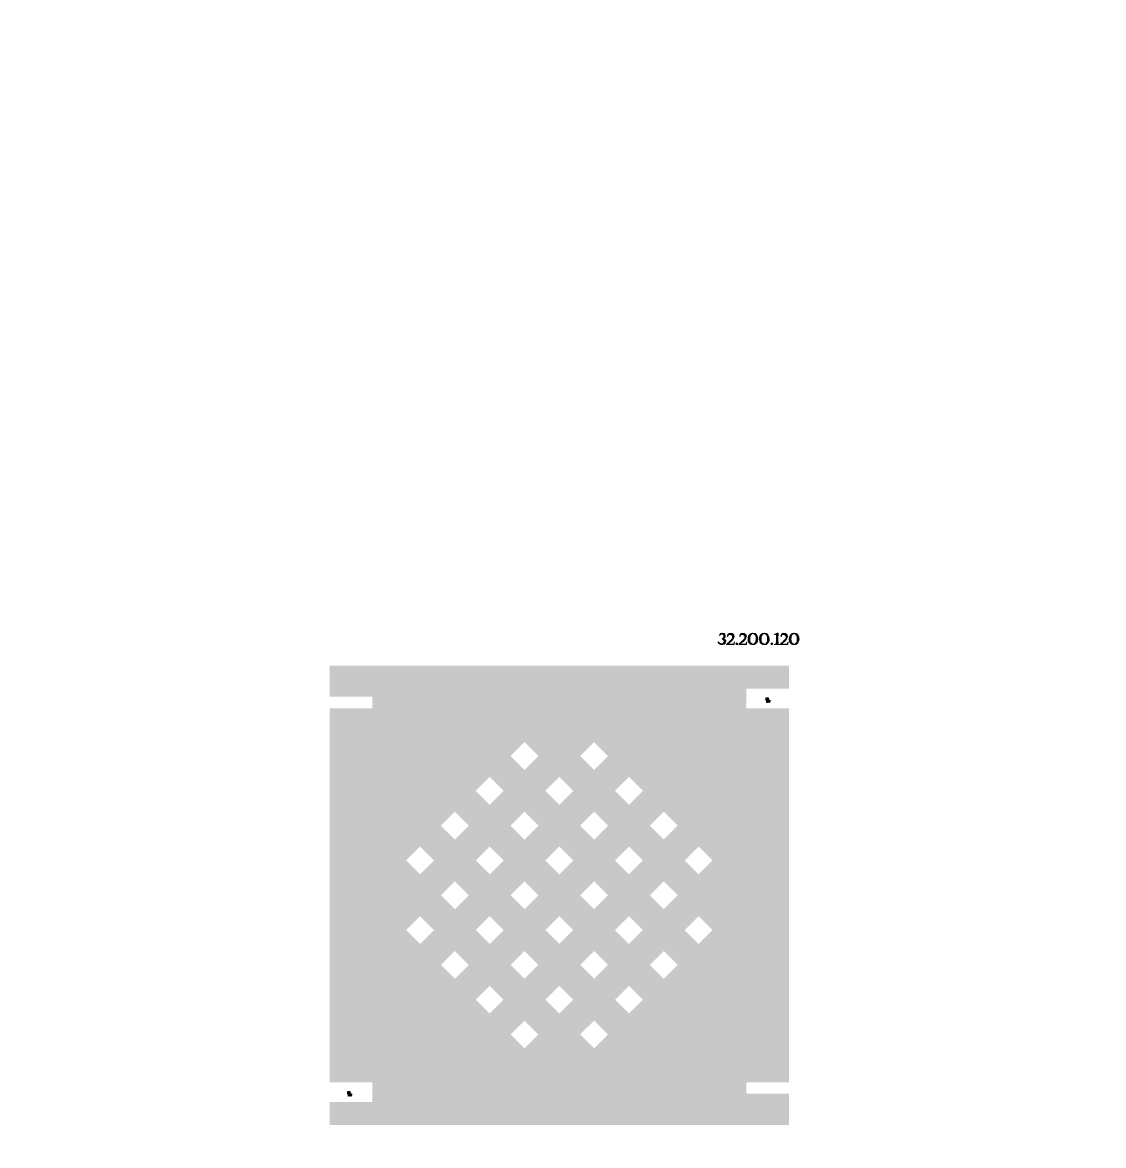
# Model space of a CAD drawing. Header units: inches. Extents: x -55000 to 163233, y -55008 to 54992.
# Drawn here: x 11078 to 17667, y 4824 to 11671 of the extents above; entities that cross this region are included whole.
import ezdxf

# ---------------------------------------------------------------- set-up
doc = ezdxf.new("R2010")
doc.units = ezdxf.units.IN
doc.header["$MEASUREMENT"] = 0
doc.linetypes.add('ACAD_ISO07W100', pattern=[3, 0, -3])
doc.layers.get('0').update_dxf_attribs({"color": 20, "linetype": 'ACAD_ISO07W100'})
doc.layers.add('L10D0 Abs', color=4, linetype='Continuous')

# ---------------------------------------------------------------- blocks, each defined once
blk = doc.blocks.new('TUNE')
at = {"layer": 'L10D0 Abs'}
for points in [[(-10, 0), (-10, 12), (-14, 12), (-14, 28), (-10, 28), (-10, 16), (-6, 16), (-6, 28), (-2, 28), (-2, 12), (-6, 12), (-6, 0)], [(4, 0), (4, 6), (2, 6), (2, 14), (4, 14), (4, 8), (6, 8), (6, 14), (8, 14), (8, 6), (6, 6), (6, 0)]]:
    blk.add_lwpolyline(points, close=True, dxfattribs=at)

msp = doc.modelspace()

# ---------------------------------------------------------------- hatches: boundary and pattern name
at = {"layer": 'L10D0 Abs', "transparency": 33554483}
h = msp.add_hatch(color=256, dxfattribs=at)
h.dxf.hatch_style = 1
h.paths.add_polyline_path([(15332.1315, 7946.07964), (15327.59235, 7940.40572), (15325.32278, 7934.73179), (15325.32278, 7932.46222), (15326.45757, 7932.46222), (15329.86192, 7938.13614), (15328.72714, 7939.27093), (15333.26628, 7943.81007), (15341.20978, 7944.94486)])
h = msp.add_hatch(color=256, dxfattribs=at)
h.dxf.hatch_style = 1
h.paths.add_polyline_path([(15336.67064, 7942.67529), (15328.72714, 7939.27093), (15329.86192, 7938.13614), (15335.53585, 7941.5405), (15340.075, 7942.67529)], flags=17)
h = msp.add_hatch(color=256, dxfattribs=at)
h.dxf.hatch_style = 1
h.paths.add_polyline_path([(15342.34457, 7947.21443), (15341.20978, 7947.21443), (15332.1315, 7946.07964), (15341.20978, 7944.94486), (15349.15328, 7943.81007), (15354.82721, 7938.13614), (15357.09678, 7929.05786), (15353.69242, 7921.11436), (15352.55764, 7919.97957), (15345.74892, 7914.30565), (15348.0185, 7914.30565), (15355.962, 7918.84479), (15360.50114, 7924.51872), (15361.63592, 7931.32743), (15359.36635, 7939.27093), (15353.69242, 7944.94486), (15351.42285, 7946.07964)])
h = msp.add_hatch(color=256, dxfattribs=at)
h.dxf.hatch_style = 1
h.paths.add_polyline_path([(15340.075, 7943.81007), (15336.67064, 7942.67529), (15340.075, 7942.67529), (15345.74892, 7941.5405), (15350.28807, 7937.00136), (15352.55764, 7930.19265), (15352.55764, 7927.92307), (15349.15328, 7919.97957), (15348.0185, 7917.71), (15340.075, 7913.17086), (15345.74892, 7913.17086), (15352.55764, 7909.7665), (15357.09678, 7904.09257), (15359.36635, 7897.28386), (15357.09678, 7888.20557), (15355.962, 7888.20557), (15350.28807, 7882.53165), (15349.15328, 7881.39686), (15341.20978, 7880.26207), (15332.1315, 7879.12729), (15341.20978, 7877.9925), (15345.74892, 7877.9925), (15353.69242, 7880.26207), (15354.82721, 7881.39686), (15361.63592, 7887.07079), (15361.63592, 7888.20557), (15363.90549, 7897.28386), (15363.90549, 7900.68822), (15359.36635, 7908.63172), (15355.962, 7910.90129), (15348.0185, 7914.30565), (15345.74892, 7914.30565), (15344.61414, 7914.30565), (15345.74892, 7915.44043), (15351.42285, 7921.11436), (15353.69242, 7930.19265), (15351.42285, 7937.00136), (15346.88371, 7941.5405)])
h = msp.add_hatch(color=256, dxfattribs=at)
h.dxf.hatch_style = 1
h.paths.add_polyline_path([(15384.33164, 7946.07964), (15377.52292, 7940.40572), (15377.52292, 7939.27093), (15375.25335, 7931.32743), (15377.52292, 7934.73179), (15378.65771, 7935.86657), (15384.33164, 7941.5405), (15392.27514, 7943.81007)])
h = msp.add_hatch(color=256, dxfattribs=at)
h.dxf.hatch_style = 1
h.paths.add_polyline_path([(15393.40992, 7947.21443), (15384.33164, 7946.07964), (15392.27514, 7943.81007), (15400.21864, 7941.5405), (15401.35342, 7941.5405), (15408.16214, 7935.86657), (15408.16214, 7934.73179), (15410.43171, 7925.6535), (15409.29692, 7917.71), (15404.75778, 7909.7665), (15403.62299, 7907.49693), (15396.81428, 7900.68822), (15392.27514, 7897.28386), (15385.46642, 7890.47515), (15384.33164, 7888.20557), (15391.14035, 7892.74472), (15394.54471, 7896.14907), (15401.35342, 7901.823), (15402.48821, 7902.95779), (15408.16214, 7910.90129), (15409.29692, 7910.90129), (15413.83607, 7918.84479), (15414.97085, 7927.92307), (15413.83607, 7935.86657), (15409.29692, 7941.5405), (15402.48821, 7946.07964)])
h = msp.add_hatch(color=256, dxfattribs=at)
h.dxf.hatch_style = 1
h.paths.add_polyline_path([(15459.22749, 7946.07964), (15452.41878, 7940.40572), (15452.41878, 7939.27093), (15450.14921, 7931.32743), (15452.41878, 7934.73179), (15452.41878, 7935.86657), (15459.22749, 7941.5405), (15467.17099, 7943.81007)])
h = msp.add_hatch(color=256, dxfattribs=at)
h.dxf.hatch_style = 1
h.paths.add_polyline_path([(15468.30578, 7947.21443), (15459.22749, 7946.07964), (15467.17099, 7943.81007), (15475.11449, 7941.5405), (15476.24928, 7941.5405), (15481.92321, 7935.86657), (15483.05799, 7934.73179), (15485.32756, 7925.6535), (15484.19278, 7917.71), (15479.65364, 7909.7665), (15478.51885, 7907.49693), (15471.71014, 7900.68822), (15467.17099, 7897.28386), (15460.36228, 7890.47515), (15459.22749, 7888.20557), (15466.03621, 7892.74472), (15469.44056, 7896.14907), (15476.24928, 7901.823), (15477.38406, 7902.95779), (15483.05799, 7910.90129), (15484.19278, 7910.90129), (15487.59714, 7918.84479), (15489.86671, 7927.92307), (15488.73192, 7935.86657), (15483.05799, 7941.5405), (15476.24928, 7946.07964)])
h = msp.add_hatch(color=256, dxfattribs=at)
h.dxf.hatch_style = 1
h.paths.add_polyline_path([(15529.58421, 7947.21443), (15520.50592, 7946.07964), (15518.23635, 7944.94486), (15510.29285, 7940.40572), (15508.02328, 7938.13614), (15503.48414, 7929.05786), (15501.21456, 7922.24915), (15500.07978, 7912.03607), (15500.07978, 7908.63172), (15501.21456, 7899.55343), (15504.61892, 7891.60993), (15509.15806, 7885.936), (15515.96678, 7881.39686), (15520.50592, 7879.12729), (15529.58421, 7877.9925), (15531.85378, 7877.9925), (15527.31464, 7879.12729), (15521.64071, 7880.26207), (15513.69721, 7883.66643), (15510.29285, 7887.07079), (15504.61892, 7895.01429), (15502.34935, 7901.823), (15501.21456, 7912.03607), (15502.34935, 7921.11436), (15504.61892, 7929.05786), (15505.75371, 7932.46222), (15511.42764, 7939.27093), (15511.42764, 7940.40572), (15519.37114, 7944.94486), (15527.31464, 7947.21443)])
h = msp.add_hatch(color=256, dxfattribs=at)
h.dxf.hatch_style = 1
h.paths.add_polyline_path([(15529.58421, 7947.21443), (15527.31464, 7947.21443), (15527.31464, 7946.07964), (15526.17985, 7946.07964), (15518.23635, 7942.67529), (15511.42764, 7937.00136), (15508.02328, 7931.32743), (15505.75371, 7923.38393), (15504.61892, 7912.03607), (15504.61892, 7909.7665), (15505.75371, 7900.68822), (15506.88849, 7899.55343), (15510.29285, 7890.47515), (15510.29285, 7889.34036), (15517.10156, 7883.66643), (15518.23635, 7882.53165), (15527.31464, 7879.12729), (15531.85378, 7879.12729), (15531.85378, 7880.26207), (15535.25814, 7880.26207), (15529.58421, 7880.26207), (15526.17985, 7881.39686), (15518.23635, 7885.936), (15513.69721, 7891.60993), (15511.42764, 7900.68822), (15510.29285, 7901.823), (15510.29285, 7912.03607), (15510.29285, 7921.11436), (15512.56242, 7929.05786), (15514.83199, 7934.73179), (15518.23635, 7939.27093), (15521.64071, 7941.5405), (15529.58421, 7944.94486), (15531.85378, 7944.94486), (15531.85378, 7946.07964), (15538.66249, 7946.07964)])
h = msp.add_hatch(color=256, dxfattribs=at)
h.dxf.hatch_style = 1
h.paths.add_polyline_path([(15538.66249, 7946.07964), (15531.85378, 7946.07964), (15535.25814, 7944.94486), (15543.20163, 7941.5405), (15545.47121, 7939.27093), (15551.14513, 7931.32743), (15551.14513, 7930.19265), (15553.41471, 7922.24915), (15554.54949, 7913.17086), (15554.54949, 7912.03607), (15553.41471, 7902.95779), (15553.41471, 7901.823), (15551.14513, 7893.8795), (15550.01035, 7891.60993), (15544.33642, 7883.66643), (15540.93206, 7881.39686), (15531.85378, 7879.12729), (15527.31464, 7879.12729), (15531.85378, 7877.9925), (15540.93206, 7879.12729), (15542.06685, 7880.26207), (15550.01035, 7885.936), (15552.27992, 7888.20557), (15556.81906, 7896.14907), (15557.95385, 7902.95779), (15559.08863, 7912.03607), (15559.08863, 7916.57522), (15557.95385, 7925.6535), (15554.54949, 7933.597), (15550.01035, 7939.27093), (15543.20163, 7944.94486)])
h = msp.add_hatch(color=256, dxfattribs=at)
h.dxf.hatch_style = 1
h.paths.add_polyline_path([(15531.85378, 7944.94486), (15529.58421, 7944.94486), (15532.98856, 7943.81007), (15540.93206, 7939.27093), (15543.20163, 7938.13614), (15546.60599, 7929.05786), (15548.87556, 7922.24915), (15548.87556, 7912.03607), (15548.87556, 7909.7665), (15547.74078, 7901.823), (15545.47121, 7892.74472), (15540.93206, 7885.936), (15537.52771, 7883.66643), (15529.58421, 7880.26207), (15535.25814, 7880.26207), (15542.06685, 7884.80122), (15544.33642, 7887.07079), (15548.87556, 7895.01429), (15550.01035, 7901.823), (15550.01035, 7912.03607), (15550.01035, 7918.84479), (15548.87556, 7926.78829), (15547.74078, 7931.32743), (15543.20163, 7939.27093), (15540.93206, 7941.5405)], flags=17)
h = msp.add_hatch(color=256, dxfattribs=at)
h.dxf.hatch_style = 1
h.paths.add_polyline_path([(15598.80613, 7947.21443), (15589.72785, 7946.07964), (15587.45828, 7944.94486), (15579.51478, 7940.40572), (15577.24521, 7938.13614), (15572.70606, 7929.05786), (15570.43649, 7922.24915), (15569.30171, 7912.03607), (15569.30171, 7908.63172), (15571.57128, 7899.55343), (15573.84085, 7891.60993), (15578.37999, 7885.936), (15585.18871, 7881.39686), (15590.86263, 7879.12729), (15598.80613, 7877.9925), (15601.07571, 7877.9925), (15596.53656, 7879.12729), (15591.99742, 7880.26207), (15584.05392, 7883.66643), (15579.51478, 7887.07079), (15574.97563, 7895.01429), (15572.70606, 7901.823), (15571.57128, 7912.03607), (15571.57128, 7921.11436), (15573.84085, 7929.05786), (15576.11042, 7932.46222), (15580.64956, 7939.27093), (15581.78435, 7940.40572), (15589.72785, 7944.94486), (15596.53656, 7947.21443)])
h = msp.add_hatch(color=256, dxfattribs=at)
h.dxf.hatch_style = 1
h.paths.add_polyline_path([(15599.94092, 7947.21443), (15598.80613, 7947.21443), (15596.53656, 7947.21443), (15596.53656, 7946.07964), (15587.45828, 7942.67529), (15580.64956, 7937.00136), (15578.37999, 7931.32743), (15574.97563, 7923.38393), (15574.97563, 7912.03607), (15574.97563, 7909.7665), (15576.11042, 7900.68822), (15576.11042, 7899.55343), (15579.51478, 7890.47515), (15580.64956, 7889.34036), (15586.32349, 7883.66643), (15588.59306, 7882.53165), (15596.53656, 7879.12729), (15601.07571, 7879.12729), (15602.21049, 7880.26207), (15604.48006, 7880.26207), (15598.80613, 7880.26207), (15595.40178, 7881.39686), (15587.45828, 7885.936), (15582.91913, 7891.60993), (15580.64956, 7900.68822), (15580.64956, 7901.823), (15579.51478, 7912.03607), (15580.64956, 7921.11436), (15581.78435, 7929.05786), (15584.05392, 7934.73179), (15587.45828, 7939.27093), (15590.86263, 7941.5405), (15598.80613, 7944.94486), (15601.07571, 7944.94486), (15601.07571, 7946.07964), (15609.01921, 7946.07964)])
h = msp.add_hatch(color=256, dxfattribs=at)
h.dxf.hatch_style = 1
h.paths.add_polyline_path([(15609.01921, 7946.07964), (15601.07571, 7946.07964), (15604.48006, 7944.94486), (15612.42356, 7941.5405), (15615.82792, 7939.27093), (15620.36706, 7931.32743), (15621.50185, 7930.19265), (15622.63663, 7922.24915), (15623.77142, 7913.17086), (15623.77142, 7912.03607), (15623.77142, 7902.95779), (15622.63663, 7901.823), (15620.36706, 7893.8795), (15619.23228, 7891.60993), (15613.55835, 7883.66643), (15610.15399, 7881.39686), (15601.07571, 7879.12729), (15596.53656, 7879.12729), (15601.07571, 7877.9925), (15610.15399, 7879.12729), (15612.42356, 7880.26207), (15619.23228, 7885.936), (15621.50185, 7888.20557), (15626.04099, 7896.14907), (15628.31056, 7902.95779), (15629.44535, 7912.03607), (15628.31056, 7916.57522), (15627.17578, 7925.6535), (15623.77142, 7933.597), (15619.23228, 7939.27093), (15612.42356, 7944.94486)])
h = msp.add_hatch(color=256, dxfattribs=at)
h.dxf.hatch_style = 1
h.paths.add_polyline_path([(15601.07571, 7944.94486), (15598.80613, 7944.94486), (15603.34528, 7943.81007), (15610.15399, 7939.27093), (15612.42356, 7938.13614), (15616.96271, 7929.05786), (15618.09749, 7922.24915), (15618.09749, 7912.03607), (15618.09749, 7909.7665), (15618.09749, 7901.823), (15615.82792, 7892.74472), (15611.28878, 7885.936), (15607.88442, 7883.66643), (15598.80613, 7880.26207), (15604.48006, 7880.26207), (15612.42356, 7884.80122), (15613.55835, 7887.07079), (15618.09749, 7895.01429), (15619.23228, 7901.823), (15620.36706, 7912.03607), (15620.36706, 7918.84479), (15619.23228, 7926.78829), (15618.09749, 7931.32743), (15613.55835, 7939.27093), (15610.15399, 7941.5405)], flags=17)
h = msp.add_hatch(color=256, dxfattribs=at)
h.dxf.hatch_style = 1
h.paths.add_polyline_path([(15682.78028, 7947.21443), (15677.10635, 7944.94486), (15677.10635, 7880.26207), (15673.70199, 7880.26207), (15658.94978, 7879.12729), (15658.94978, 7877.9925), (15692.99335, 7877.9925), (15692.99335, 7879.12729), (15682.78028, 7880.26207), (15682.78028, 7882.53165), (15682.78028, 7891.60993), (15681.64549, 7900.68822), (15681.64549, 7913.17086), (15681.64549, 7915.44043), (15681.64549, 7925.6535), (15682.78028, 7934.73179), (15682.78028, 7940.40572)])
h = msp.add_hatch(color=256, dxfattribs=at)
h.dxf.hatch_style = 1
h.paths.add_polyline_path([(15673.70199, 7943.81007), (15671.43242, 7940.40572), (15672.5672, 7931.32743), (15672.5672, 7922.24915), (15672.5672, 7910.90129), (15672.5672, 7905.22736), (15672.5672, 7895.01429), (15671.43242, 7888.20557), (15670.29763, 7880.26207), (15658.94978, 7879.12729), (15673.70199, 7880.26207)], flags=17)
h = msp.add_hatch(color=256, dxfattribs=at)
h.dxf.hatch_style = 1
h.paths.add_polyline_path([(15682.78028, 7947.21443), (15678.24113, 7947.21443), (15660.08456, 7939.27093), (15671.43242, 7940.40572), (15673.70199, 7943.81007), (15677.10635, 7944.94486)], flags=17)
h = msp.add_hatch(color=256, dxfattribs=at)
h.dxf.hatch_style = 1
h.paths.add_polyline_path([(15710.01513, 7946.07964), (15704.3412, 7940.40572), (15703.20642, 7939.27093), (15700.93685, 7931.32743), (15703.20642, 7934.73179), (15704.3412, 7935.86657), (15710.01513, 7941.5405), (15717.95863, 7943.81007)])
h = msp.add_hatch(color=256, dxfattribs=at)
h.dxf.hatch_style = 1
h.paths.add_polyline_path([(15719.09342, 7947.21443), (15710.01513, 7946.07964), (15717.95863, 7943.81007), (15725.90213, 7941.5405), (15727.03692, 7941.5405), (15733.84563, 7935.86657), (15734.98042, 7934.73179), (15736.1152, 7925.6535), (15734.98042, 7917.71), (15730.44127, 7909.7665), (15729.30649, 7907.49693), (15722.49777, 7900.68822), (15719.09342, 7897.28386), (15711.14992, 7890.47515), (15710.01513, 7888.20557), (15716.82385, 7892.74472), (15721.36299, 7896.14907), (15727.03692, 7901.823), (15728.1717, 7902.95779), (15734.98042, 7910.90129), (15739.51956, 7918.84479), (15740.65435, 7927.92307), (15739.51956, 7935.86657), (15734.98042, 7941.5405), (15728.1717, 7946.07964)])
h = msp.add_hatch(color=256, dxfattribs=at)
h.dxf.hatch_style = 1
h.paths.add_polyline_path([(15780.37185, 7947.21443), (15771.29356, 7946.07964), (15769.02399, 7944.94486), (15762.21527, 7940.40572), (15758.81092, 7938.13614), (15754.27177, 7929.05786), (15752.0022, 7922.24915), (15750.86742, 7912.03607), (15750.86742, 7908.63172), (15753.13699, 7899.55343), (15755.40656, 7891.60993), (15759.9457, 7885.936), (15766.75442, 7881.39686), (15772.42835, 7879.12729), (15781.50663, 7877.9925), (15782.64142, 7877.9925), (15778.10227, 7879.12729), (15773.56313, 7880.26207), (15765.61963, 7883.66643), (15761.08049, 7887.07079), (15756.54135, 7895.01429), (15754.27177, 7901.823), (15753.13699, 7912.03607), (15753.13699, 7921.11436), (15755.40656, 7929.05786), (15757.67613, 7932.46222), (15763.35006, 7939.27093), (15763.35006, 7940.40572), (15771.29356, 7944.94486), (15778.10227, 7947.21443)])
h = msp.add_hatch(color=256, dxfattribs=at)
h.dxf.hatch_style = 1
h.paths.add_polyline_path([(15781.50663, 7947.21443), (15780.37185, 7947.21443), (15778.10227, 7947.21443), (15778.10227, 7946.07964), (15769.02399, 7942.67529), (15762.21527, 7937.00136), (15759.9457, 7931.32743), (15757.67613, 7923.38393), (15756.54135, 7912.03607), (15756.54135, 7909.7665), (15757.67613, 7900.68822), (15757.67613, 7899.55343), (15761.08049, 7890.47515), (15762.21527, 7889.34036), (15767.8892, 7883.66643), (15770.15877, 7882.53165), (15778.10227, 7879.12729), (15782.64142, 7879.12729), (15783.7762, 7880.26207), (15786.04577, 7880.26207), (15780.37185, 7880.26207), (15776.96749, 7881.39686), (15769.02399, 7885.936), (15765.61963, 7891.60993), (15762.21527, 7900.68822), (15762.21527, 7901.823), (15761.08049, 7912.03607), (15762.21527, 7921.11436), (15763.35006, 7929.05786), (15765.61963, 7934.73179), (15769.02399, 7939.27093), (15772.42835, 7941.5405), (15780.37185, 7944.94486), (15782.64142, 7944.94486), (15782.64142, 7946.07964), (15790.58492, 7946.07964)])
h = msp.add_hatch(color=256, dxfattribs=at)
h.dxf.hatch_style = 1
h.paths.add_polyline_path([(15790.58492, 7946.07964), (15782.64142, 7946.07964), (15786.04577, 7944.94486), (15793.98927, 7941.5405), (15797.39363, 7939.27093), (15801.93277, 7931.32743), (15803.06756, 7930.19265), (15804.20234, 7922.24915), (15805.33713, 7913.17086), (15805.33713, 7912.03607), (15805.33713, 7902.95779), (15804.20234, 7901.823), (15801.93277, 7893.8795), (15800.79799, 7891.60993), (15795.12406, 7883.66643), (15791.7197, 7881.39686), (15782.64142, 7879.12729), (15778.10227, 7879.12729), (15782.64142, 7877.9925), (15791.7197, 7879.12729), (15793.98927, 7880.26207), (15800.79799, 7885.936), (15803.06756, 7888.20557), (15807.6067, 7896.14907), (15809.87627, 7902.95779), (15811.01106, 7912.03607), (15809.87627, 7916.57522), (15808.74149, 7925.6535), (15805.33713, 7933.597), (15800.79799, 7939.27093), (15793.98927, 7944.94486)])
h = msp.add_hatch(color=256, dxfattribs=at)
h.dxf.hatch_style = 1
h.paths.add_polyline_path([(15782.64142, 7944.94486), (15780.37185, 7944.94486), (15784.91099, 7943.81007), (15791.7197, 7939.27093), (15793.98927, 7938.13614), (15798.52842, 7929.05786), (15799.6632, 7922.24915), (15799.6632, 7912.03607), (15799.6632, 7909.7665), (15799.6632, 7901.823), (15797.39363, 7892.74472), (15792.85449, 7885.936), (15789.45013, 7883.66643), (15780.37185, 7880.26207), (15786.04577, 7880.26207), (15793.98927, 7884.80122), (15795.12406, 7887.07079), (15799.6632, 7895.01429), (15800.79799, 7901.823), (15801.93277, 7912.03607), (15801.93277, 7918.84479), (15800.79799, 7926.78829), (15799.6632, 7931.32743), (15795.12406, 7939.27093), (15791.7197, 7941.5405)], flags=17)
h = msp.add_hatch(color=256, dxfattribs=at)
h.dxf.hatch_style = 1
h.paths.add_polyline_path([(15318.51407, 7893.8795), (15318.51407, 7891.60993), (15324.188, 7884.80122), (15324.188, 7883.66643), (15329.86192, 7883.66643), (15332.1315, 7882.53165), (15338.94021, 7882.53165), (15336.67064, 7882.53165), (15327.59235, 7885.936), (15325.32278, 7887.07079)])
h = msp.add_hatch(color=256, dxfattribs=at)
h.dxf.hatch_style = 1
h.paths.add_polyline_path([(15324.188, 7883.66643), (15332.1315, 7879.12729), (15341.20978, 7880.26207), (15335.53585, 7880.26207), (15329.86192, 7882.53165), (15329.86192, 7883.66643)])
h = msp.add_hatch(color=256, dxfattribs=at)
h.dxf.hatch_style = 1
h.paths.add_polyline_path([(15340.075, 7913.17086), (15343.47935, 7912.03607), (15350.28807, 7907.49693), (15351.42285, 7906.36215), (15353.69242, 7897.28386), (15351.42285, 7889.34036), (15345.74892, 7883.66643), (15338.94021, 7882.53165), (15332.1315, 7882.53165), (15335.53585, 7881.39686), (15338.94021, 7881.39686), (15340.075, 7881.39686), (15348.0185, 7883.66643), (15353.69242, 7890.47515), (15355.962, 7897.28386), (15354.82721, 7904.09257), (15351.42285, 7908.63172), (15344.61414, 7912.03607), (15345.74892, 7913.17086)], flags=17)
h = msp.add_hatch(color=256, dxfattribs=at)
h.dxf.hatch_style = 1
h.paths.add_polyline_path([(15391.14035, 7941.5405), (15391.14035, 7940.40572), (15397.94907, 7938.13614), (15403.62299, 7932.46222), (15405.89257, 7924.51872), (15405.89257, 7919.97957), (15401.35342, 7912.03607), (15396.81428, 7905.22736), (15390.00557, 7898.41865), (15384.33164, 7892.74472), (15378.65771, 7888.20557), (15374.11857, 7883.66643), (15369.57942, 7880.26207), (15399.08385, 7881.39686), (15391.14035, 7881.39686), (15385.46642, 7881.39686), (15380.92728, 7882.53165), (15377.52292, 7882.53165), (15384.33164, 7888.20557), (15385.46642, 7890.47515), (15384.33164, 7891.60993), (15391.14035, 7897.28386), (15396.81428, 7902.95779), (15400.21864, 7907.49693), (15404.75778, 7914.30565), (15405.89257, 7915.44043), (15407.02735, 7924.51872), (15404.75778, 7933.597), (15399.08385, 7939.27093)])
h = msp.add_hatch(color=256, dxfattribs=at)
h.dxf.hatch_style = 1
h.paths.add_polyline_path([(15418.37521, 7895.01429), (15412.70128, 7882.53165), (15409.29692, 7881.39686), (15399.08385, 7881.39686), (15369.57942, 7880.26207), (15369.57942, 7877.9925), (15416.10564, 7877.9925)])
h = msp.add_hatch(color=256, dxfattribs=at)
h.dxf.hatch_style = 1
h.paths.add_polyline_path([(15391.14035, 7941.5405), (15383.19685, 7939.27093), (15377.52292, 7934.73179), (15375.25335, 7931.32743), (15375.25335, 7929.05786), (15375.25335, 7927.92307), (15376.38814, 7927.92307), (15376.38814, 7929.05786), (15380.92728, 7937.00136), (15382.06207, 7938.13614), (15391.14035, 7940.40572)], flags=17)
h = msp.add_hatch(color=256, dxfattribs=at)
h.dxf.hatch_style = 1
h.paths.add_polyline_path([(15431.99264, 7889.34036), (15427.45349, 7887.07079), (15425.18392, 7883.66643), (15427.45349, 7879.12729), (15430.85785, 7877.9925), (15430.85785, 7879.12729), (15428.58828, 7880.26207), (15427.45349, 7883.66643), (15428.58828, 7885.936), (15430.85785, 7888.20557)])
h = msp.add_hatch(color=256, dxfattribs=at)
h.dxf.hatch_style = 1
h.paths.add_polyline_path([(15431.99264, 7889.34036), (15430.85785, 7888.20557), (15430.85785, 7879.12729), (15430.85785, 7877.9925), (15435.39699, 7879.12729), (15437.66657, 7883.66643), (15435.39699, 7887.07079)])
h = msp.add_hatch(color=256, dxfattribs=at)
h.dxf.hatch_style = 1
h.paths.add_polyline_path([(15466.03621, 7941.5405), (15466.03621, 7940.40572), (15472.84492, 7938.13614), (15478.51885, 7932.46222), (15480.78842, 7924.51872), (15479.65364, 7919.97957), (15476.24928, 7912.03607), (15471.71014, 7905.22736), (15464.90142, 7898.41865), (15459.22749, 7892.74472), (15453.55356, 7888.20557), (15449.01442, 7883.66643), (15444.47528, 7880.26207), (15472.84492, 7881.39686), (15466.03621, 7881.39686), (15459.22749, 7881.39686), (15455.82314, 7882.53165), (15452.41878, 7882.53165), (15459.22749, 7888.20557), (15460.36228, 7890.47515), (15459.22749, 7891.60993), (15466.03621, 7897.28386), (15471.71014, 7902.95779), (15475.11449, 7907.49693), (15479.65364, 7914.30565), (15479.65364, 7915.44043), (15481.92321, 7924.51872), (15479.65364, 7933.597), (15473.97971, 7939.27093)])
h = msp.add_hatch(color=256, dxfattribs=at)
h.dxf.hatch_style = 1
h.paths.add_polyline_path([(15493.27106, 7895.01429), (15492.13628, 7895.01429), (15487.59714, 7882.53165), (15483.05799, 7881.39686), (15472.84492, 7881.39686), (15444.47528, 7880.26207), (15444.47528, 7877.9925), (15491.00149, 7877.9925)])
h = msp.add_hatch(color=256, dxfattribs=at)
h.dxf.hatch_style = 1
h.paths.add_polyline_path([(15466.03621, 7941.5405), (15458.09271, 7939.27093), (15452.41878, 7934.73179), (15450.14921, 7931.32743), (15450.14921, 7929.05786), (15450.14921, 7927.92307), (15451.28399, 7927.92307), (15451.28399, 7929.05786), (15455.82314, 7937.00136), (15456.95792, 7938.13614), (15466.03621, 7940.40572)], flags=17)
h = msp.add_hatch(color=256, dxfattribs=at)
h.dxf.hatch_style = 1
h.paths.add_polyline_path([(15645.33235, 7889.34036), (15640.7932, 7887.07079), (15639.65842, 7883.66643), (15640.7932, 7879.12729), (15645.33235, 7877.9925), (15645.33235, 7879.12729), (15641.92799, 7880.26207), (15640.7932, 7883.66643), (15641.92799, 7885.936), (15645.33235, 7888.20557)])
h = msp.add_hatch(color=256, dxfattribs=at)
h.dxf.hatch_style = 1
h.paths.add_polyline_path([(15645.33235, 7889.34036), (15645.33235, 7888.20557), (15645.33235, 7879.12729), (15645.33235, 7877.9925), (15649.87149, 7879.12729), (15651.00628, 7883.66643), (15649.87149, 7887.07079)])
h = msp.add_hatch(color=256, dxfattribs=at)
h.dxf.hatch_style = 1
h.paths.add_polyline_path([(15716.82385, 7941.5405), (15716.82385, 7940.40572), (15723.63256, 7938.13614), (15729.30649, 7932.46222), (15731.57606, 7924.51872), (15731.57606, 7919.97957), (15728.1717, 7912.03607), (15722.49777, 7905.22736), (15716.82385, 7898.41865), (15711.14992, 7892.74472), (15704.3412, 7888.20557), (15699.80206, 7883.66643), (15695.26292, 7880.26207), (15724.76735, 7881.39686), (15716.82385, 7881.39686), (15711.14992, 7881.39686), (15706.61078, 7882.53165), (15703.20642, 7882.53165), (15710.01513, 7888.20557), (15711.14992, 7890.47515), (15711.14992, 7891.60993), (15716.82385, 7897.28386), (15723.63256, 7902.95779), (15725.90213, 7907.49693), (15730.44127, 7914.30565), (15731.57606, 7915.44043), (15733.84563, 7924.51872), (15731.57606, 7933.597), (15724.76735, 7939.27093)])
h = msp.add_hatch(color=256, dxfattribs=at)
h.dxf.hatch_style = 1
h.paths.add_polyline_path([(15744.0587, 7895.01429), (15738.38477, 7882.53165), (15734.98042, 7881.39686), (15724.76735, 7881.39686), (15695.26292, 7880.26207), (15695.26292, 7877.9925), (15741.78913, 7877.9925)])
h = msp.add_hatch(color=256, dxfattribs=at)
h.dxf.hatch_style = 1
h.paths.add_polyline_path([(15716.82385, 7941.5405), (15708.88035, 7939.27093), (15704.3412, 7934.73179), (15703.20642, 7934.73179), (15700.93685, 7931.32743), (15702.07163, 7929.05786), (15702.07163, 7927.92307), (15703.20642, 7929.05786), (15706.61078, 7937.00136), (15708.88035, 7938.13614), (15716.82385, 7940.40572)], flags=17)
h = msp.add_hatch(color=256, dxfattribs=at)
h.dxf.hatch_style = 1
h.paths.add_polyline_path([(12950, 7560), (13210, 7560), (13210, 7490), (12950, 7490), (12950, 5210), (13210, 5210), (13210, 5090), (12950, 5090), (12950, 4950), (15750, 4950), (15750, 5140), (15490, 5140), (15490, 5210), (15750, 5210), (15750, 7490), (15490, 7490), (15490, 7610), (15750, 7610), (15750, 7750), (12950, 7750)])
h.paths.add_polyline_path([(14859.11868, 6986.39447), (14774.26587, 6901.54166), (14689.41306, 6986.39447), (14774.26587, 7071.24729)], flags=16)
h.paths.add_polyline_path([(14646.98665, 7198.52651), (14562.13384, 7113.67369), (14477.28102, 7198.52651), (14562.13384, 7283.37932)], flags=16)
h.paths.add_polyline_path([(14222.72258, 7198.52651), (14137.86977, 7113.67369), (14053.01695, 7198.52651), (14137.86977, 7283.37932)], flags=16)
h.paths.add_polyline_path([(14010.59055, 6986.39447), (13925.73773, 6901.54166), (13840.88492, 6986.39447), (13925.73773, 7071.24729)], flags=16)
h.paths.add_polyline_path([(14434.85462, 6986.39447), (14350.0018, 6901.54166), (14265.14899, 6986.39447), (14350.0018, 7071.24729)], flags=16)
h.paths.add_polyline_path([(14434.85462, 6562.1304), (14350.0018, 6477.27759), (14265.14899, 6562.1304), (14350.0018, 6646.98322)], flags=16)
h.paths.add_polyline_path([(14646.98665, 5501.47023), (14562.13384, 5416.61742), (14477.28102, 5501.47023), (14562.13384, 5586.32305)], flags=16)
h.paths.add_polyline_path([(15283.38275, 6137.86634), (15198.52994, 6053.01352), (15113.67713, 6137.86634), (15198.52994, 6222.71915)], flags=16)
h.paths.add_polyline_path([(15071.25072, 5925.7343), (14986.39791, 5840.88149), (14901.54509, 5925.7343), (14986.39791, 6010.58711)], flags=16)
h.paths.add_polyline_path([(14859.11868, 5713.60227), (14774.26587, 5628.74945), (14689.41306, 5713.60227), (14774.26587, 5798.45508)], flags=16)
h.paths.add_polyline_path([(15283.38275, 6562.1304), (15198.52994, 6477.27759), (15113.67713, 6562.1304), (15198.52994, 6646.98322)], flags=16)
h.paths.add_polyline_path([(15071.25072, 6349.99837), (14986.39791, 6265.14556), (14901.54509, 6349.99837), (14986.39791, 6434.85118)], flags=16)
h.paths.add_polyline_path([(14859.11868, 6137.86634), (14774.26587, 6053.01352), (14689.41306, 6137.86634), (14774.26587, 6222.71915)], flags=16)
h.paths.add_polyline_path([(14646.98665, 5925.7343), (14562.13384, 5840.88149), (14477.28102, 5925.7343), (14562.13384, 6010.58711)], flags=16)
h.paths.add_polyline_path([(14434.85462, 5713.60227), (14350.0018, 5628.74945), (14265.14899, 5713.60227), (14350.0018, 5798.45508)], flags=16)
h.paths.add_polyline_path([(14222.72258, 5501.47023), (14137.86977, 5416.61742), (14053.01695, 5501.47023), (14137.86977, 5586.32305)], flags=16)
h.paths.add_polyline_path([(15071.25072, 6774.26244), (14986.39791, 6689.40962), (14901.54509, 6774.26244), (14986.39791, 6859.11525)], flags=16)
h.paths.add_polyline_path([(14859.11868, 6562.1304), (14774.26587, 6477.27759), (14689.41306, 6562.1304), (14774.26587, 6646.98322)], flags=16)
h.paths.add_polyline_path([(14646.98665, 6349.99837), (14562.13384, 6265.14556), (14477.28102, 6349.99837), (14562.13384, 6434.85118)], flags=16)
h.paths.add_polyline_path([(14434.85462, 6137.86634), (14350.0018, 6053.01352), (14265.14899, 6137.86634), (14350.0018, 6222.71915)], flags=16)
h.paths.add_polyline_path([(14222.72258, 5925.7343), (14137.86977, 5840.88149), (14053.01695, 5925.7343), (14137.86977, 6010.58711)], flags=16)
h.paths.add_polyline_path([(14010.59055, 5713.60227), (13925.73773, 5628.74945), (13840.88492, 5713.60227), (13925.73773, 5798.45508)], flags=16)
h.paths.add_polyline_path([(14646.98665, 6774.26244), (14562.13384, 6689.40962), (14477.28102, 6774.26244), (14562.13384, 6859.11525)], flags=16)
h.paths.add_polyline_path([(14222.72258, 6349.99837), (14137.86977, 6265.14556), (14053.01695, 6349.99837), (14137.86977, 6434.85118)], flags=16)
h.paths.add_polyline_path([(14010.59055, 6137.86634), (13925.73773, 6053.01352), (13840.88492, 6137.86634), (13925.73773, 6222.71915)], flags=16)
h.paths.add_polyline_path([(13798.45851, 5925.7343), (13713.6057, 5840.88149), (13628.75289, 5925.7343), (13713.6057, 6010.58711)], flags=16)
h.paths.add_polyline_path([(14222.72258, 6774.26244), (14137.86977, 6689.40962), (14053.01695, 6774.26244), (14137.86977, 6859.11525)], flags=16)
h.paths.add_polyline_path([(14010.59055, 6562.1304), (13925.73773, 6477.27759), (13840.88492, 6562.1304), (13925.73773, 6646.98322)], flags=16)
h.paths.add_polyline_path([(13798.45851, 6349.99837), (13713.6057, 6265.14556), (13628.75289, 6349.99837), (13713.6057, 6434.85118)], flags=16)
h.paths.add_polyline_path([(13586.32648, 6137.86634), (13501.47366, 6053.01352), (13416.62085, 6137.86634), (13501.47366, 6222.71915)], flags=16)
h.paths.add_polyline_path([(13798.45851, 6774.26244), (13713.6057, 6689.40962), (13628.75289, 6774.26244), (13713.6057, 6859.11525)], flags=16)
h.paths.add_polyline_path([(13586.32648, 6562.1304), (13501.47366, 6477.27759), (13416.62085, 6562.1304), (13501.47366, 6646.98322)], flags=16)

# ---------------------------------------------------------------- linework, layer by layer
msp.add_circle((-19.81589, 126.61364), 50874.56217)
at = {"layer": 'L10D0 Abs', "color": 4, "lineweight": 0}
for points in [[(15332.1315, 7946.07964), (15327.59235, 7940.40572), (15325.32278, 7934.73179), (15325.32278, 7932.46222), (15326.45757, 7932.46222), (15329.86192, 7938.13614), (15328.72714, 7939.27093), (15328.72714, 7939.27093), (15333.26628, 7943.81007), (15341.20978, 7944.94486)], [(15336.67064, 7942.67529), (15328.72714, 7939.27093), (15329.86192, 7938.13614), (15335.53585, 7941.5405), (15340.075, 7942.67529)], [(15342.34457, 7947.21443), (15341.20978, 7947.21443), (15332.1315, 7946.07964), (15341.20978, 7944.94486), (15349.15328, 7943.81007), (15354.82721, 7938.13614), (15357.09678, 7929.05786), (15357.09678, 7929.05786), (15353.69242, 7921.11436), (15352.55764, 7919.97957), (15345.74892, 7914.30565), (15348.0185, 7914.30565), (15355.962, 7918.84479), (15360.50114, 7924.51872), (15361.63592, 7931.32743), (15359.36635, 7939.27093), (15359.36635, 7939.27093), (15353.69242, 7944.94486), (15351.42285, 7946.07964)], [(15340.075, 7943.81007), (15336.67064, 7942.67529), (15340.075, 7942.67529), (15345.74892, 7941.5405), (15350.28807, 7937.00136), (15352.55764, 7930.19265), (15352.55764, 7927.92307), (15349.15328, 7919.97957), (15348.0185, 7917.71), (15340.075, 7913.17086), (15345.74892, 7913.17086), (15352.55764, 7909.7665), (15357.09678, 7904.09257), (15359.36635, 7897.28386), (15359.36635, 7897.28386), (15357.09678, 7888.20557), (15355.962, 7888.20557), (15350.28807, 7882.53165), (15349.15328, 7881.39686), (15341.20978, 7880.26207), (15332.1315, 7879.12729), (15332.1315, 7879.12729), (15341.20978, 7877.9925), (15345.74892, 7877.9925), (15353.69242, 7880.26207), (15354.82721, 7881.39686), (15361.63592, 7887.07079), (15361.63592, 7888.20557), (15363.90549, 7897.28386), (15363.90549, 7900.68822), (15359.36635, 7908.63172), (15355.962, 7910.90129), (15348.0185, 7914.30565), (15348.0185, 7914.30565), (15348.0185, 7914.30565), (15345.74892, 7914.30565), (15344.61414, 7914.30565), (15345.74892, 7915.44043), (15351.42285, 7921.11436), (15353.69242, 7930.19265), (15351.42285, 7937.00136), (15346.88371, 7941.5405)], [(15384.33164, 7946.07964), (15377.52292, 7940.40572), (15377.52292, 7939.27093), (15375.25335, 7931.32743), (15377.52292, 7934.73179), (15378.65771, 7935.86657), (15384.33164, 7941.5405), (15392.27514, 7943.81007)], [(15393.40992, 7947.21443), (15393.40992, 7947.21443), (15384.33164, 7946.07964), (15392.27514, 7943.81007), (15400.21864, 7941.5405), (15401.35342, 7941.5405), (15408.16214, 7935.86657), (15408.16214, 7934.73179), (15410.43171, 7925.6535), (15409.29692, 7917.71), (15409.29692, 7917.71), (15404.75778, 7909.7665), (15403.62299, 7907.49693), (15396.81428, 7900.68822), (15392.27514, 7897.28386), (15385.46642, 7890.47515), (15384.33164, 7888.20557), (15391.14035, 7892.74472), (15394.54471, 7896.14907), (15401.35342, 7901.823), (15402.48821, 7902.95779), (15408.16214, 7910.90129), (15409.29692, 7910.90129), (15413.83607, 7918.84479), (15413.83607, 7918.84479), (15414.97085, 7927.92307), (15413.83607, 7935.86657), (15409.29692, 7941.5405), (15402.48821, 7946.07964)], [(15459.22749, 7946.07964), (15452.41878, 7940.40572), (15452.41878, 7939.27093), (15450.14921, 7931.32743), (15452.41878, 7934.73179), (15452.41878, 7935.86657), (15459.22749, 7941.5405), (15467.17099, 7943.81007)], [(15468.30578, 7947.21443), (15468.30578, 7947.21443), (15459.22749, 7946.07964), (15467.17099, 7943.81007), (15475.11449, 7941.5405), (15476.24928, 7941.5405), (15481.92321, 7935.86657), (15483.05799, 7934.73179), (15485.32756, 7925.6535), (15484.19278, 7917.71), (15484.19278, 7917.71), (15479.65364, 7909.7665), (15478.51885, 7907.49693), (15471.71014, 7900.68822), (15467.17099, 7897.28386), (15460.36228, 7890.47515), (15459.22749, 7888.20557), (15466.03621, 7892.74472), (15469.44056, 7896.14907), (15476.24928, 7901.823), (15477.38406, 7902.95779), (15483.05799, 7910.90129), (15484.19278, 7910.90129), (15487.59714, 7918.84479), (15487.59714, 7918.84479), (15489.86671, 7927.92307), (15488.73192, 7935.86657), (15483.05799, 7941.5405), (15476.24928, 7946.07964)], [(15529.58421, 7947.21443), (15520.50592, 7946.07964), (15518.23635, 7944.94486), (15510.29285, 7940.40572), (15508.02328, 7938.13614), (15503.48414, 7929.05786), (15501.21456, 7922.24915), (15500.07978, 7912.03607), (15500.07978, 7908.63172), (15501.21456, 7899.55343), (15504.61892, 7891.60993), (15509.15806, 7885.936), (15515.96678, 7881.39686), (15520.50592, 7879.12729), (15529.58421, 7877.9925), (15531.85378, 7877.9925), (15527.31464, 7879.12729), (15521.64071, 7880.26207), (15513.69721, 7883.66643), (15510.29285, 7887.07079), (15504.61892, 7895.01429), (15502.34935, 7901.823), (15501.21456, 7912.03607), (15502.34935, 7921.11436), (15504.61892, 7929.05786), (15505.75371, 7932.46222), (15511.42764, 7939.27093), (15511.42764, 7940.40572), (15519.37114, 7944.94486), (15527.31464, 7947.21443)], [(15529.58421, 7947.21443), (15529.58421, 7947.21443), (15527.31464, 7947.21443), (15527.31464, 7946.07964), (15526.17985, 7946.07964), (15518.23635, 7942.67529), (15511.42764, 7937.00136), (15508.02328, 7931.32743), (15505.75371, 7923.38393), (15504.61892, 7912.03607), (15504.61892, 7909.7665), (15505.75371, 7900.68822), (15506.88849, 7899.55343), (15510.29285, 7890.47515), (15510.29285, 7889.34036), (15517.10156, 7883.66643), (15518.23635, 7882.53165), (15527.31464, 7879.12729), (15527.31464, 7879.12729), (15531.85378, 7879.12729), (15531.85378, 7880.26207), (15535.25814, 7880.26207), (15529.58421, 7880.26207), (15526.17985, 7881.39686), (15518.23635, 7885.936), (15513.69721, 7891.60993), (15511.42764, 7900.68822), (15510.29285, 7901.823), (15510.29285, 7912.03607), (15510.29285, 7912.03607), (15510.29285, 7921.11436), (15512.56242, 7929.05786), (15514.83199, 7934.73179), (15518.23635, 7939.27093), (15521.64071, 7941.5405), (15529.58421, 7944.94486), (15531.85378, 7944.94486), (15531.85378, 7946.07964), (15538.66249, 7946.07964)], [(15538.66249, 7946.07964), (15531.85378, 7946.07964), (15535.25814, 7944.94486), (15543.20163, 7941.5405), (15545.47121, 7939.27093), (15551.14513, 7931.32743), (15551.14513, 7930.19265), (15553.41471, 7922.24915), (15554.54949, 7913.17086), (15554.54949, 7912.03607), (15553.41471, 7902.95779), (15553.41471, 7901.823), (15551.14513, 7893.8795), (15550.01035, 7891.60993), (15544.33642, 7883.66643), (15540.93206, 7881.39686), (15531.85378, 7879.12729), (15527.31464, 7879.12729), (15531.85378, 7877.9925), (15540.93206, 7879.12729), (15542.06685, 7880.26207), (15550.01035, 7885.936), (15552.27992, 7888.20557), (15556.81906, 7896.14907), (15557.95385, 7902.95779), (15559.08863, 7912.03607), (15559.08863, 7916.57522), (15557.95385, 7925.6535), (15554.54949, 7933.597), (15550.01035, 7939.27093), (15543.20163, 7944.94486)], [(15531.85378, 7944.94486), (15529.58421, 7944.94486), (15532.98856, 7943.81007), (15540.93206, 7939.27093), (15543.20163, 7938.13614), (15546.60599, 7929.05786), (15548.87556, 7922.24915), (15548.87556, 7912.03607), (15548.87556, 7909.7665), (15547.74078, 7901.823), (15547.74078, 7901.823), (15545.47121, 7892.74472), (15540.93206, 7885.936), (15537.52771, 7883.66643), (15529.58421, 7880.26207), (15535.25814, 7880.26207), (15542.06685, 7884.80122), (15544.33642, 7887.07079), (15548.87556, 7895.01429), (15550.01035, 7901.823), (15550.01035, 7912.03607), (15550.01035, 7918.84479), (15548.87556, 7926.78829), (15547.74078, 7931.32743), (15543.20163, 7939.27093), (15540.93206, 7941.5405)], [(15598.80613, 7947.21443), (15589.72785, 7946.07964), (15587.45828, 7944.94486), (15579.51478, 7940.40572), (15577.24521, 7938.13614), (15572.70606, 7929.05786), (15570.43649, 7922.24915), (15569.30171, 7912.03607), (15569.30171, 7908.63172), (15571.57128, 7899.55343), (15573.84085, 7891.60993), (15578.37999, 7885.936), (15585.18871, 7881.39686), (15590.86263, 7879.12729), (15598.80613, 7877.9925), (15601.07571, 7877.9925), (15596.53656, 7879.12729), (15591.99742, 7880.26207), (15584.05392, 7883.66643), (15579.51478, 7887.07079), (15574.97563, 7895.01429), (15572.70606, 7901.823), (15571.57128, 7912.03607), (15571.57128, 7921.11436), (15573.84085, 7929.05786), (15576.11042, 7932.46222), (15580.64956, 7939.27093), (15581.78435, 7940.40572), (15589.72785, 7944.94486), (15596.53656, 7947.21443)], [(15599.94092, 7947.21443), (15598.80613, 7947.21443), (15596.53656, 7947.21443), (15596.53656, 7946.07964), (15596.53656, 7946.07964), (15587.45828, 7942.67529), (15580.64956, 7937.00136), (15578.37999, 7931.32743), (15574.97563, 7923.38393), (15574.97563, 7912.03607), (15574.97563, 7909.7665), (15576.11042, 7900.68822), (15576.11042, 7899.55343), (15579.51478, 7890.47515), (15580.64956, 7889.34036), (15586.32349, 7883.66643), (15588.59306, 7882.53165), (15596.53656, 7879.12729), (15596.53656, 7879.12729), (15601.07571, 7879.12729), (15602.21049, 7880.26207), (15604.48006, 7880.26207), (15598.80613, 7880.26207), (15595.40178, 7881.39686), (15587.45828, 7885.936), (15582.91913, 7891.60993), (15580.64956, 7900.68822), (15580.64956, 7901.823), (15579.51478, 7912.03607), (15579.51478, 7912.03607), (15580.64956, 7921.11436), (15581.78435, 7929.05786), (15584.05392, 7934.73179), (15587.45828, 7939.27093), (15590.86263, 7941.5405), (15598.80613, 7944.94486), (15601.07571, 7944.94486), (15601.07571, 7946.07964), (15609.01921, 7946.07964)], [(15609.01921, 7946.07964), (15601.07571, 7946.07964), (15604.48006, 7944.94486), (15612.42356, 7941.5405), (15615.82792, 7939.27093), (15620.36706, 7931.32743), (15621.50185, 7930.19265), (15622.63663, 7922.24915), (15623.77142, 7913.17086), (15623.77142, 7912.03607), (15623.77142, 7902.95779), (15622.63663, 7901.823), (15620.36706, 7893.8795), (15619.23228, 7891.60993), (15613.55835, 7883.66643), (15610.15399, 7881.39686), (15601.07571, 7879.12729), (15596.53656, 7879.12729), (15601.07571, 7877.9925), (15610.15399, 7879.12729), (15612.42356, 7880.26207), (15619.23228, 7885.936), (15621.50185, 7888.20557), (15626.04099, 7896.14907), (15628.31056, 7902.95779), (15629.44535, 7912.03607), (15628.31056, 7916.57522), (15627.17578, 7925.6535), (15623.77142, 7933.597), (15619.23228, 7939.27093), (15612.42356, 7944.94486)], [(15601.07571, 7944.94486), (15598.80613, 7944.94486), (15603.34528, 7943.81007), (15610.15399, 7939.27093), (15612.42356, 7938.13614), (15616.96271, 7929.05786), (15618.09749, 7922.24915), (15618.09749, 7912.03607), (15618.09749, 7909.7665), (15618.09749, 7901.823), (15618.09749, 7901.823), (15615.82792, 7892.74472), (15611.28878, 7885.936), (15607.88442, 7883.66643), (15598.80613, 7880.26207), (15604.48006, 7880.26207), (15612.42356, 7884.80122), (15613.55835, 7887.07079), (15618.09749, 7895.01429), (15619.23228, 7901.823), (15620.36706, 7912.03607), (15620.36706, 7918.84479), (15619.23228, 7926.78829), (15618.09749, 7931.32743), (15613.55835, 7939.27093), (15610.15399, 7941.5405)], [(15682.78028, 7947.21443), (15677.10635, 7944.94486), (15677.10635, 7880.26207), (15673.70199, 7880.26207), (15658.94978, 7879.12729), (15658.94978, 7877.9925), (15692.99335, 7877.9925), (15692.99335, 7879.12729), (15682.78028, 7880.26207), (15682.78028, 7882.53165), (15682.78028, 7891.60993), (15681.64549, 7900.68822), (15681.64549, 7913.17086), (15681.64549, 7915.44043), (15681.64549, 7925.6535), (15682.78028, 7934.73179), (15682.78028, 7940.40572)], [(15673.70199, 7943.81007), (15671.43242, 7940.40572), (15671.43242, 7940.40572), (15672.5672, 7931.32743), (15672.5672, 7931.32743), (15672.5672, 7922.24915), (15672.5672, 7910.90129), (15672.5672, 7905.22736), (15672.5672, 7895.01429), (15671.43242, 7888.20557), (15670.29763, 7880.26207), (15658.94978, 7879.12729), (15673.70199, 7880.26207)], [(15682.78028, 7947.21443), (15678.24113, 7947.21443), (15660.08456, 7939.27093), (15660.08456, 7939.27093), (15671.43242, 7940.40572), (15673.70199, 7943.81007), (15677.10635, 7944.94486)], [(15710.01513, 7946.07964), (15704.3412, 7940.40572), (15703.20642, 7939.27093), (15700.93685, 7931.32743), (15703.20642, 7934.73179), (15704.3412, 7935.86657), (15710.01513, 7941.5405), (15717.95863, 7943.81007)], [(15719.09342, 7947.21443), (15719.09342, 7947.21443), (15710.01513, 7946.07964), (15717.95863, 7943.81007), (15725.90213, 7941.5405), (15727.03692, 7941.5405), (15733.84563, 7935.86657), (15734.98042, 7934.73179), (15736.1152, 7925.6535), (15734.98042, 7917.71), (15734.98042, 7917.71), (15730.44127, 7909.7665), (15729.30649, 7907.49693), (15722.49777, 7900.68822), (15719.09342, 7897.28386), (15711.14992, 7890.47515), (15710.01513, 7888.20557), (15716.82385, 7892.74472), (15721.36299, 7896.14907), (15727.03692, 7901.823), (15728.1717, 7902.95779), (15734.98042, 7910.90129), (15734.98042, 7910.90129), (15739.51956, 7918.84479), (15739.51956, 7918.84479), (15740.65435, 7927.92307), (15739.51956, 7935.86657), (15734.98042, 7941.5405), (15728.1717, 7946.07964)], [(15780.37185, 7947.21443), (15771.29356, 7946.07964), (15769.02399, 7944.94486), (15762.21527, 7940.40572), (15758.81092, 7938.13614), (15754.27177, 7929.05786), (15752.0022, 7922.24915), (15750.86742, 7912.03607), (15750.86742, 7908.63172), (15753.13699, 7899.55343), (15755.40656, 7891.60993), (15759.9457, 7885.936), (15766.75442, 7881.39686), (15772.42835, 7879.12729), (15781.50663, 7877.9925), (15782.64142, 7877.9925), (15778.10227, 7879.12729), (15773.56313, 7880.26207), (15765.61963, 7883.66643), (15761.08049, 7887.07079), (15756.54135, 7895.01429), (15754.27177, 7901.823), (15753.13699, 7912.03607), (15753.13699, 7921.11436), (15755.40656, 7929.05786), (15757.67613, 7932.46222), (15763.35006, 7939.27093), (15763.35006, 7940.40572), (15771.29356, 7944.94486), (15778.10227, 7947.21443)], [(15781.50663, 7947.21443), (15780.37185, 7947.21443), (15778.10227, 7947.21443), (15778.10227, 7946.07964), (15778.10227, 7946.07964), (15769.02399, 7942.67529), (15762.21527, 7937.00136), (15759.9457, 7931.32743), (15757.67613, 7923.38393), (15756.54135, 7912.03607), (15756.54135, 7909.7665), (15757.67613, 7900.68822), (15757.67613, 7899.55343), (15761.08049, 7890.47515), (15762.21527, 7889.34036), (15767.8892, 7883.66643), (15770.15877, 7882.53165), (15778.10227, 7879.12729), (15778.10227, 7879.12729), (15782.64142, 7879.12729), (15783.7762, 7880.26207), (15786.04577, 7880.26207), (15780.37185, 7880.26207), (15776.96749, 7881.39686), (15769.02399, 7885.936), (15765.61963, 7891.60993), (15762.21527, 7900.68822), (15762.21527, 7901.823), (15761.08049, 7912.03607), (15761.08049, 7912.03607), (15762.21527, 7921.11436), (15763.35006, 7929.05786), (15765.61963, 7934.73179), (15769.02399, 7939.27093), (15772.42835, 7941.5405), (15780.37185, 7944.94486), (15782.64142, 7944.94486), (15782.64142, 7946.07964), (15790.58492, 7946.07964)], [(15790.58492, 7946.07964), (15782.64142, 7946.07964), (15786.04577, 7944.94486), (15793.98927, 7941.5405), (15797.39363, 7939.27093), (15801.93277, 7931.32743), (15803.06756, 7930.19265), (15804.20234, 7922.24915), (15805.33713, 7913.17086), (15805.33713, 7912.03607), (15805.33713, 7902.95779), (15804.20234, 7901.823), (15801.93277, 7893.8795), (15800.79799, 7891.60993), (15795.12406, 7883.66643), (15791.7197, 7881.39686), (15782.64142, 7879.12729), (15778.10227, 7879.12729), (15782.64142, 7877.9925), (15791.7197, 7879.12729), (15793.98927, 7880.26207), (15800.79799, 7885.936), (15803.06756, 7888.20557), (15807.6067, 7896.14907), (15809.87627, 7902.95779), (15811.01106, 7912.03607), (15809.87627, 7916.57522), (15808.74149, 7925.6535), (15805.33713, 7933.597), (15800.79799, 7939.27093), (15793.98927, 7944.94486)], [(15782.64142, 7944.94486), (15780.37185, 7944.94486), (15784.91099, 7943.81007), (15791.7197, 7939.27093), (15793.98927, 7938.13614), (15798.52842, 7929.05786), (15799.6632, 7922.24915), (15799.6632, 7912.03607), (15799.6632, 7909.7665), (15799.6632, 7901.823), (15799.6632, 7901.823), (15797.39363, 7892.74472), (15792.85449, 7885.936), (15789.45013, 7883.66643), (15780.37185, 7880.26207), (15786.04577, 7880.26207), (15793.98927, 7884.80122), (15795.12406, 7887.07079), (15799.6632, 7895.01429), (15800.79799, 7901.823), (15801.93277, 7912.03607), (15801.93277, 7918.84479), (15800.79799, 7926.78829), (15799.6632, 7931.32743), (15795.12406, 7939.27093), (15791.7197, 7941.5405)], [(15318.51407, 7893.8795), (15318.51407, 7893.8795), (15318.51407, 7891.60993), (15324.188, 7884.80122), (15324.188, 7883.66643), (15329.86192, 7883.66643), (15332.1315, 7882.53165), (15338.94021, 7882.53165), (15336.67064, 7882.53165), (15327.59235, 7885.936), (15325.32278, 7887.07079)], [(15324.188, 7883.66643), (15332.1315, 7879.12729), (15341.20978, 7880.26207), (15335.53585, 7880.26207), (15329.86192, 7882.53165), (15329.86192, 7883.66643)], [(15340.075, 7913.17086), (15340.075, 7913.17086), (15343.47935, 7912.03607), (15350.28807, 7907.49693), (15351.42285, 7906.36215), (15353.69242, 7897.28386), (15351.42285, 7889.34036), (15345.74892, 7883.66643), (15338.94021, 7882.53165), (15332.1315, 7882.53165), (15335.53585, 7881.39686), (15338.94021, 7881.39686), (15340.075, 7881.39686), (15348.0185, 7883.66643), (15353.69242, 7890.47515), (15355.962, 7897.28386), (15354.82721, 7904.09257), (15351.42285, 7908.63172), (15344.61414, 7912.03607), (15345.74892, 7913.17086)], [(15391.14035, 7941.5405), (15391.14035, 7940.40572), (15397.94907, 7938.13614), (15403.62299, 7932.46222), (15405.89257, 7924.51872), (15405.89257, 7919.97957), (15401.35342, 7912.03607), (15396.81428, 7905.22736), (15390.00557, 7898.41865), (15384.33164, 7892.74472), (15378.65771, 7888.20557), (15374.11857, 7883.66643), (15369.57942, 7880.26207), (15399.08385, 7881.39686), (15391.14035, 7881.39686), (15385.46642, 7881.39686), (15380.92728, 7882.53165), (15377.52292, 7882.53165), (15384.33164, 7888.20557), (15385.46642, 7890.47515), (15384.33164, 7891.60993), (15391.14035, 7897.28386), (15396.81428, 7902.95779), (15400.21864, 7907.49693), (15404.75778, 7914.30565), (15405.89257, 7915.44043), (15407.02735, 7924.51872), (15404.75778, 7933.597), (15399.08385, 7939.27093)], [(15418.37521, 7895.01429), (15418.37521, 7895.01429), (15412.70128, 7882.53165), (15409.29692, 7881.39686), (15399.08385, 7881.39686), (15369.57942, 7880.26207), (15369.57942, 7877.9925), (15416.10564, 7877.9925)], [(15391.14035, 7941.5405), (15383.19685, 7939.27093), (15377.52292, 7934.73179), (15377.52292, 7934.73179), (15375.25335, 7931.32743), (15375.25335, 7929.05786), (15375.25335, 7927.92307), (15376.38814, 7927.92307), (15376.38814, 7929.05786), (15380.92728, 7937.00136), (15382.06207, 7938.13614), (15391.14035, 7940.40572)], [(15431.99264, 7889.34036), (15427.45349, 7887.07079), (15425.18392, 7883.66643), (15427.45349, 7879.12729), (15430.85785, 7877.9925), (15430.85785, 7879.12729), (15428.58828, 7880.26207), (15427.45349, 7883.66643), (15428.58828, 7885.936), (15430.85785, 7888.20557)], [(15431.99264, 7889.34036), (15430.85785, 7888.20557), (15430.85785, 7879.12729), (15430.85785, 7877.9925), (15435.39699, 7879.12729), (15437.66657, 7883.66643), (15435.39699, 7887.07079)], [(15466.03621, 7941.5405), (15466.03621, 7940.40572), (15472.84492, 7938.13614), (15478.51885, 7932.46222), (15480.78842, 7924.51872), (15479.65364, 7919.97957), (15476.24928, 7912.03607), (15471.71014, 7905.22736), (15464.90142, 7898.41865), (15459.22749, 7892.74472), (15453.55356, 7888.20557), (15449.01442, 7883.66643), (15444.47528, 7880.26207), (15472.84492, 7881.39686), (15466.03621, 7881.39686), (15459.22749, 7881.39686), (15455.82314, 7882.53165), (15452.41878, 7882.53165), (15459.22749, 7888.20557), (15460.36228, 7890.47515), (15459.22749, 7891.60993), (15466.03621, 7897.28386), (15471.71014, 7902.95779), (15475.11449, 7907.49693), (15479.65364, 7914.30565), (15479.65364, 7915.44043), (15481.92321, 7924.51872), (15479.65364, 7933.597), (15473.97971, 7939.27093)], [(15493.27106, 7895.01429), (15492.13628, 7895.01429), (15487.59714, 7882.53165), (15483.05799, 7881.39686), (15472.84492, 7881.39686), (15444.47528, 7880.26207), (15444.47528, 7877.9925), (15491.00149, 7877.9925)], [(15466.03621, 7941.5405), (15458.09271, 7939.27093), (15452.41878, 7934.73179), (15452.41878, 7934.73179), (15450.14921, 7931.32743), (15450.14921, 7929.05786), (15450.14921, 7927.92307), (15451.28399, 7927.92307), (15451.28399, 7929.05786), (15455.82314, 7937.00136), (15456.95792, 7938.13614), (15466.03621, 7940.40572)], [(15645.33235, 7889.34036), (15640.7932, 7887.07079), (15639.65842, 7883.66643), (15640.7932, 7879.12729), (15645.33235, 7877.9925), (15645.33235, 7879.12729), (15641.92799, 7880.26207), (15640.7932, 7883.66643), (15641.92799, 7885.936), (15645.33235, 7888.20557)], [(15645.33235, 7889.34036), (15645.33235, 7888.20557), (15645.33235, 7879.12729), (15645.33235, 7877.9925), (15649.87149, 7879.12729), (15651.00628, 7883.66643), (15649.87149, 7887.07079)], [(15716.82385, 7941.5405), (15716.82385, 7940.40572), (15723.63256, 7938.13614), (15729.30649, 7932.46222), (15731.57606, 7924.51872), (15731.57606, 7919.97957), (15728.1717, 7912.03607), (15722.49777, 7905.22736), (15716.82385, 7898.41865), (15711.14992, 7892.74472), (15704.3412, 7888.20557), (15699.80206, 7883.66643), (15695.26292, 7880.26207), (15724.76735, 7881.39686), (15716.82385, 7881.39686), (15711.14992, 7881.39686), (15706.61078, 7882.53165), (15703.20642, 7882.53165), (15710.01513, 7888.20557), (15711.14992, 7890.47515), (15711.14992, 7891.60993), (15716.82385, 7897.28386), (15723.63256, 7902.95779), (15725.90213, 7907.49693), (15730.44127, 7914.30565), (15731.57606, 7915.44043), (15733.84563, 7924.51872), (15731.57606, 7933.597), (15724.76735, 7939.27093)], [(15744.0587, 7895.01429), (15744.0587, 7895.01429), (15738.38477, 7882.53165), (15734.98042, 7881.39686), (15724.76735, 7881.39686), (15695.26292, 7880.26207), (15695.26292, 7877.9925), (15741.78913, 7877.9925)], [(15716.82385, 7941.5405), (15708.88035, 7939.27093), (15704.3412, 7934.73179), (15703.20642, 7934.73179), (15700.93685, 7931.32743), (15702.07163, 7929.05786), (15702.07163, 7927.92307), (15702.07163, 7927.92307), (15703.20642, 7929.05786), (15706.61078, 7937.00136), (15708.88035, 7938.13614), (15716.82385, 7940.40572)]]:
    msp.add_lwpolyline(points, close=True, dxfattribs=at)

# ---------------------------------------------------------------- block references
for p in [(15625, 7525), (13075, 5125)]:
    msp.add_blockref('TUNE', p)

doc.saveas('drawing.dxf')
